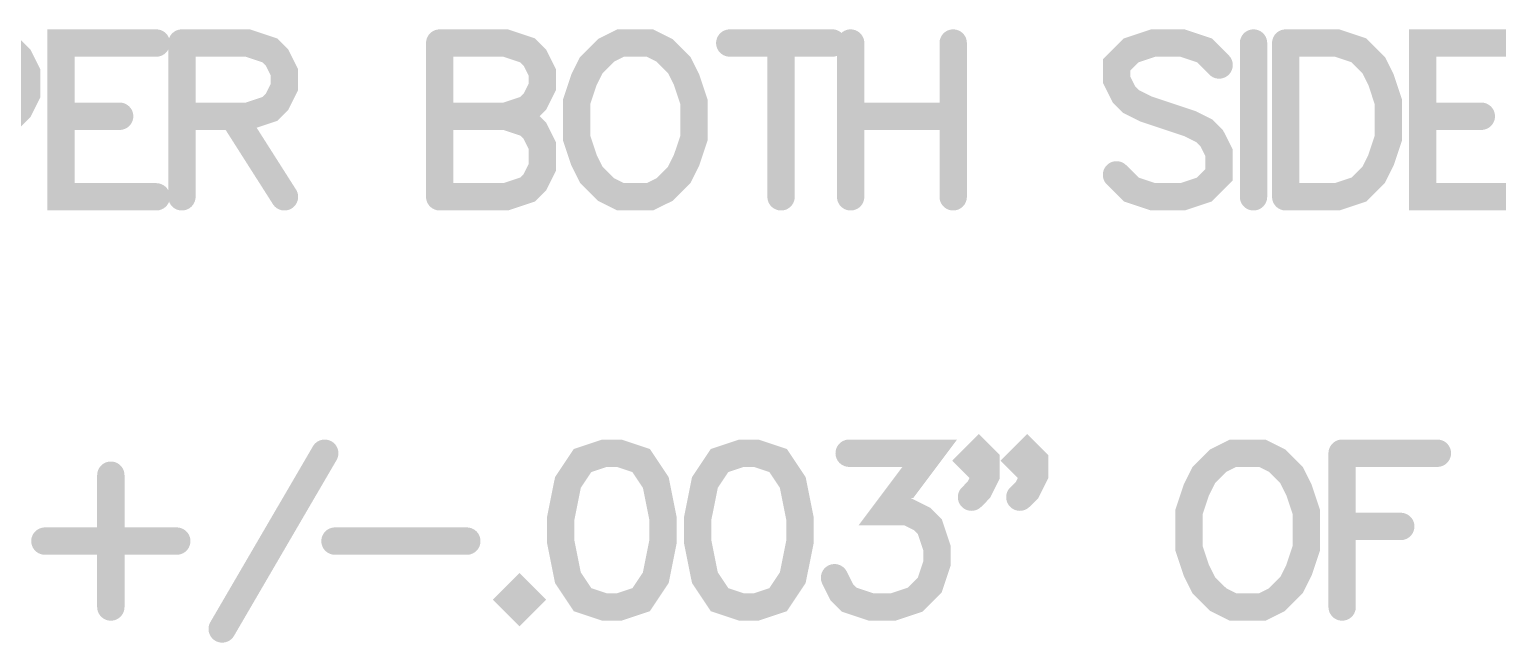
# Model space of a CAD drawing. Extents: x -9.8 to 23.3, y -7.1 to 14.3.
# Drawn here: x -4.089 to -3.552, y 4.088 to 4.313 of the extents above; entities that cross this region are included whole.
import ezdxf

# ---------------------------------------------------------------- set-up
doc = ezdxf.new("R2010")
doc.units = 0
doc.layers.add('2D_LINE_00', color=1, linetype='CONTINUOUS')

# ---------------------------------------------------------------- blocks, each defined once
blk = doc.blocks.new('SMOOTH_0$01')
at = {"const_width": 0.005}
blk.add_lwpolyline([(-0.0025, 0, 1), (0.0025, 0, 1)], format="xyb", close=True, dxfattribs=at)
blk = doc.blocks.new('DRAWING_728')
at = {"layer": '2D_LINE_00', "const_width": 0.01}
blk.add_lwpolyline([(0, 0), (0, -0.0482)], dxfattribs=at)
at = {"layer": '2D_LINE_00'}
for p in [(0, 0), (0, -0.0482)]:
    blk.add_blockref('SMOOTH_0$01', p, dxfattribs=at)
blk = doc.blocks.new('DRAWING_729')
at = {"layer": '2D_LINE_00', "const_width": 0.01}
blk.add_lwpolyline([(0, 0), (0.0482, 0)], dxfattribs=at)
at = {"layer": '2D_LINE_00'}
for p in [(0, 0), (0.0482, 0)]:
    blk.add_blockref('SMOOTH_0$01', p, dxfattribs=at)
blk = doc.blocks.new('DRAWING_730')
at = {"layer": '2D_LINE_00', "const_width": 0.01}
blk.add_lwpolyline([(0, 0), (0.03749, 0.06427)], dxfattribs=at)
at = {"layer": '2D_LINE_00'}
for p in [(0.03749, 0.06427), (0, 0)]:
    blk.add_blockref('SMOOTH_0$01', p, dxfattribs=at)
blk = doc.blocks.new('DRAWING_731')
at = {"layer": '2D_LINE_00', "const_width": 0.01}
blk.add_lwpolyline([(0, 0), (0.0482, 0)], dxfattribs=at)
at = {"layer": '2D_LINE_00'}
for p in [(0, 0), (0.0482, 0)]:
    blk.add_blockref('SMOOTH_0$01', p, dxfattribs=at)
blk = doc.blocks.new('DRAWING_732')
at = {"layer": '2D_LINE_00', "const_width": 0.01}
blk.add_lwpolyline([(0, 0), (-0.00267, -0.00268), (0, -0.00536), (0.00268, -0.00268), (0, 0)], dxfattribs=at)
at = {"layer": '2D_LINE_00'}
for p in [(-0.00267, -0.00268), (0, 0), (0, 0), (0.00268, -0.00268), (0, -0.00536)]:
    blk.add_blockref('SMOOTH_0$01', p, dxfattribs=at)
blk = doc.blocks.new('DRAWING_733')
at = {"layer": '2D_LINE_00', "const_width": 0.01}
blk.add_lwpolyline([(0, 0), (-0.00804, -0.00268), (-0.01339, -0.01071), (-0.01607, -0.0241), (-0.01607, -0.03214), (-0.01339, -0.04553), (-0.00804, -0.05356), (0, -0.05624), (0.00535, -0.05624), (0.01339, -0.05356), (0.01874, -0.04553), (0.02142, -0.03214), (0.02142, -0.0241), (0.01874, -0.01071), (0.01339, -0.00268), (0.00535, 0), (0, 0)], dxfattribs=at)
at = {"layer": '2D_LINE_00'}
for p in [(-0.00804, -0.00268), (0, 0), (0, 0), (0.00535, 0), (0.01339, -0.00268), (-0.01339, -0.01071), (0.01874, -0.01071), (-0.01607, -0.0241), (0.02142, -0.0241), (-0.01607, -0.03214), (0.02142, -0.03214), (-0.01339, -0.04553), (0.01874, -0.04553), (-0.00804, -0.05356), (0, -0.05624), (0.00535, -0.05624), (0.01339, -0.05356)]:
    blk.add_blockref('SMOOTH_0$01', p, dxfattribs=at)
blk = doc.blocks.new('DRAWING_734')
at = {"layer": '2D_LINE_00', "const_width": 0.01}
blk.add_lwpolyline([(0, 0), (-0.00804, -0.00268), (-0.01339, -0.01071), (-0.01607, -0.0241), (-0.01607, -0.03214), (-0.01339, -0.04553), (-0.00804, -0.05356), (0, -0.05624), (0.00535, -0.05624), (0.01339, -0.05356), (0.01874, -0.04553), (0.02142, -0.03214), (0.02142, -0.0241), (0.01874, -0.01071), (0.01339, -0.00268), (0.00535, 0), (0, 0)], dxfattribs=at)
at = {"layer": '2D_LINE_00'}
for p in [(-0.00804, -0.00268), (0, 0), (0, 0), (0.00535, 0), (0.01339, -0.00268), (-0.01339, -0.01071), (0.01874, -0.01071), (-0.01607, -0.0241), (0.02142, -0.0241), (-0.01607, -0.03214), (0.02142, -0.03214), (-0.01339, -0.04553), (0.01874, -0.04553), (-0.00804, -0.05356), (0, -0.05624), (0.00535, -0.05624), (0.01339, -0.05356)]:
    blk.add_blockref('SMOOTH_0$01', p, dxfattribs=at)
blk = doc.blocks.new('DRAWING_735')
at = {"layer": '2D_LINE_00', "const_width": 0.01}
blk.add_lwpolyline([(0, 0), (0.02946, 0), (0.01339, -0.02143), (0.02143, -0.02143), (0.02678, -0.0241), (0.02946, -0.02678), (0.03214, -0.03482), (0.03214, -0.04017), (0.02946, -0.04821), (0.02411, -0.05356), (0.01607, -0.05624), (0.00804, -0.05624), (0, -0.05356), (-0.00268, -0.05088), (-0.00535, -0.04553)], dxfattribs=at)
at = {"layer": '2D_LINE_00'}
for p in [(0, 0), (0.02946, 0), (0.01339, -0.02143), (0.02143, -0.02143), (0.02678, -0.0241), (0.02946, -0.02678), (0.03214, -0.03482), (0.03214, -0.04017), (-0.00535, -0.04553), (-0.00268, -0.05088), (0.02946, -0.04821), (0, -0.05356), (0.00804, -0.05624), (0.01607, -0.05624), (0.02411, -0.05356)]:
    blk.add_blockref('SMOOTH_0$01', p, dxfattribs=at)
blk = doc.blocks.new('DRAWING_736')
at = {"layer": '2D_LINE_00', "const_width": 0.01}
blk.add_lwpolyline([(0, 0), (-0.00267, 0.00268), (0, 0.00536), (0.00268, 0.00268), (0.00268, -0.00268), (0, -0.00803), (-0.00267, -0.01071)], dxfattribs=at)
at = {"layer": '2D_LINE_00'}
for p in [(-0.00267, 0.00268), (0, 0.00536), (0.00268, 0.00268), (0, 0), (0.00268, -0.00268), (0, -0.00803), (-0.00267, -0.01071)]:
    blk.add_blockref('SMOOTH_0$01', p, dxfattribs=at)
blk = doc.blocks.new('DRAWING_737')
at = {"layer": '2D_LINE_00', "const_width": 0.01}
blk.add_lwpolyline([(0, 0), (-0.00268, 0.00268), (0, 0.00536), (0.00268, 0.00268), (0.00268, -0.00268), (0, -0.00803), (-0.00268, -0.01071)], dxfattribs=at)
at = {"layer": '2D_LINE_00'}
for p in [(-0.00268, 0.00268), (0, 0.00536), (0.00268, 0.00268), (0, 0), (0.00268, -0.00268), (0, -0.00803), (-0.00268, -0.01071)]:
    blk.add_blockref('SMOOTH_0$01', p, dxfattribs=at)
blk = doc.blocks.new('DRAWING_738')
at = {"layer": '2D_LINE_00', "const_width": 0.01}
blk.add_lwpolyline([(0, 0), (-0.00536, -0.00268), (-0.01071, -0.00804), (-0.01339, -0.01339), (-0.01607, -0.02143), (-0.01607, -0.03482), (-0.01339, -0.04285), (-0.01071, -0.04821), (-0.00536, -0.05356), (0, -0.05624), (0.01071, -0.05624), (0.01607, -0.05356), (0.02142, -0.04821), (0.0241, -0.04285), (0.02678, -0.03482), (0.02678, -0.02143), (0.0241, -0.01339), (0.02142, -0.00804), (0.01607, -0.00268), (0.01071, 0), (0, 0)], dxfattribs=at)
at = {"layer": '2D_LINE_00'}
for p in [(-0.00536, -0.00268), (0, 0), (0, 0), (0.01071, 0), (0.01607, -0.00268), (-0.01071, -0.00804), (0.02142, -0.00804), (-0.01339, -0.01339), (0.0241, -0.01339), (-0.01607, -0.02143), (0.02678, -0.02143), (-0.01607, -0.03482), (0.02678, -0.03482), (-0.01339, -0.04285), (0.0241, -0.04285), (-0.01071, -0.04821), (0.02142, -0.04821), (-0.00536, -0.05356), (0, -0.05624), (0.01071, -0.05624), (0.01607, -0.05356)]:
    blk.add_blockref('SMOOTH_0$01', p, dxfattribs=at)
blk = doc.blocks.new('DRAWING_739')
at = {"layer": '2D_LINE_00', "const_width": 0.01}
blk.add_lwpolyline([(0, 0), (0, -0.05624)], dxfattribs=at)
at = {"layer": '2D_LINE_00'}
for p in [(0, 0), (0, -0.05624)]:
    blk.add_blockref('SMOOTH_0$01', p, dxfattribs=at)
blk = doc.blocks.new('DRAWING_740')
at = {"layer": '2D_LINE_00', "const_width": 0.01}
blk.add_lwpolyline([(0, 0), (0.03482, 0)], dxfattribs=at)
at = {"layer": '2D_LINE_00'}
for p in [(0, 0), (0.03482, 0)]:
    blk.add_blockref('SMOOTH_0$01', p, dxfattribs=at)
blk = doc.blocks.new('DRAWING_741')
at = {"layer": '2D_LINE_00', "const_width": 0.01}
blk.add_lwpolyline([(0, 0), (0.02143, 0)], dxfattribs=at)
at = {"layer": '2D_LINE_00'}
for p in [(0, 0), (0.02143, 0)]:
    blk.add_blockref('SMOOTH_0$01', p, dxfattribs=at)
blk = doc.blocks.new('DRAWING_829')
at = {"layer": '2D_LINE_00', "const_width": 0.01}
blk.add_lwpolyline([(0, 0), (0.0241, 0), (0.03214, 0.00268), (0.03482, 0.00536), (0.03749, 0.01071), (0.03749, 0.01875), (0.03482, 0.0241), (0.03214, 0.02678), (0.0241, 0.02946), (0, 0.02946), (0, -0.02678)], dxfattribs=at)
at = {"layer": '2D_LINE_00'}
for p in [(0, 0.02946), (0.0241, 0.02946), (0.03214, 0.02678), (0.03482, 0.0241), (0.03749, 0.01875), (0.03749, 0.01071), (0.03214, 0.00268), (0.03482, 0.00536), (0, 0), (0.0241, 0), (0, -0.02678)]:
    blk.add_blockref('SMOOTH_0$01', p, dxfattribs=at)
blk = doc.blocks.new('DRAWING_830')
at = {"layer": '2D_LINE_00', "const_width": 0.01}
blk.add_lwpolyline([(0, 0), (-0.03482, 0), (-0.03482, -0.05624), (0, -0.05624)], dxfattribs=at)
at = {"layer": '2D_LINE_00'}
for p in [(-0.03482, 0), (0, 0), (-0.03482, -0.05624), (0, -0.05624)]:
    blk.add_blockref('SMOOTH_0$01', p, dxfattribs=at)
blk = doc.blocks.new('DRAWING_831')
at = {"layer": '2D_LINE_00', "const_width": 0.01}
blk.add_lwpolyline([(0, 0), (0.02143, 0)], dxfattribs=at)
at = {"layer": '2D_LINE_00'}
for p in [(0, 0), (0.02143, 0)]:
    blk.add_blockref('SMOOTH_0$01', p, dxfattribs=at)
blk = doc.blocks.new('DRAWING_832')
at = {"layer": '2D_LINE_00', "const_width": 0.01}
blk.add_lwpolyline([(0, 0), (0, -0.05624)], dxfattribs=at)
at = {"layer": '2D_LINE_00'}
for p in [(0, 0), (0, -0.05624)]:
    blk.add_blockref('SMOOTH_0$01', p, dxfattribs=at)
blk = doc.blocks.new('DRAWING_833')
at = {"layer": '2D_LINE_00', "const_width": 0.01}
blk.add_lwpolyline([(0, 0), (0.0241, 0), (0.03213, -0.00268), (0.03481, -0.00536), (0.03749, -0.01071), (0.03749, -0.01607), (0.03481, -0.02143), (0.03213, -0.0241), (0.0241, -0.02678), (0, -0.02678)], dxfattribs=at)
at = {"layer": '2D_LINE_00'}
for p in [(0, 0), (0.0241, 0), (0.03213, -0.00268), (0.03481, -0.00536), (0.03749, -0.01071), (0.03749, -0.01607), (0.03213, -0.0241), (0.03481, -0.02143), (0, -0.02678), (0.0241, -0.02678)]:
    blk.add_blockref('SMOOTH_0$01', p, dxfattribs=at)
blk = doc.blocks.new('DRAWING_834')
at = {"layer": '2D_LINE_00', "const_width": 0.01}
blk.add_lwpolyline([(0, 0), (0.01875, -0.02946)], dxfattribs=at)
at = {"layer": '2D_LINE_00'}
for p in [(0, 0), (0.01875, -0.02946)]:
    blk.add_blockref('SMOOTH_0$01', p, dxfattribs=at)
blk = doc.blocks.new('DRAWING_835')
at = {"layer": '2D_LINE_00', "const_width": 0.01}
blk.add_lwpolyline([(0, 0), (0, -0.05624)], dxfattribs=at)
at = {"layer": '2D_LINE_00'}
for p in [(0, 0), (0, -0.05624)]:
    blk.add_blockref('SMOOTH_0$01', p, dxfattribs=at)
blk = doc.blocks.new('DRAWING_836')
at = {"layer": '2D_LINE_00', "const_width": 0.01}
blk.add_lwpolyline([(0, 0), (0.02411, 0), (0.03214, -0.00268), (0.03482, -0.00536), (0.03749, -0.01071), (0.03749, -0.01607), (0.03482, -0.02143), (0.03214, -0.0241), (0.02411, -0.02678)], dxfattribs=at)
at = {"layer": '2D_LINE_00'}
for p in [(0, 0), (0.02411, 0), (0.03214, -0.00268), (0.03482, -0.00536), (0.03749, -0.01071), (0.03749, -0.01607), (0.03214, -0.0241), (0.03482, -0.02143), (0.02411, -0.02678)]:
    blk.add_blockref('SMOOTH_0$01', p, dxfattribs=at)
blk = doc.blocks.new('DRAWING_837')
at = {"layer": '2D_LINE_00', "const_width": 0.01}
blk.add_lwpolyline([(0, 0), (0.02411, 0), (0.03214, -0.00268), (0.03482, -0.00536), (0.03749, -0.01071), (0.03749, -0.01875), (0.03482, -0.0241), (0.03214, -0.02678), (0.02411, -0.02946), (0, -0.02946)], dxfattribs=at)
at = {"layer": '2D_LINE_00'}
for p in [(0, 0), (0.02411, 0), (0.03214, -0.00268), (0.03482, -0.00536), (0.03749, -0.01071), (0.03749, -0.01875), (0.03482, -0.0241), (0, -0.02946), (0.02411, -0.02946), (0.03214, -0.02678)]:
    blk.add_blockref('SMOOTH_0$01', p, dxfattribs=at)
blk = doc.blocks.new('DRAWING_838')
at = {"layer": '2D_LINE_00', "const_width": 0.01}
blk.add_lwpolyline([(0, 0), (-0.00536, -0.00268), (-0.01071, -0.00804), (-0.01339, -0.01339), (-0.01607, -0.02143), (-0.01607, -0.03482), (-0.01339, -0.04285), (-0.01071, -0.04821), (-0.00536, -0.05356), (0, -0.05624), (0.01071, -0.05624), (0.01607, -0.05356), (0.02142, -0.04821), (0.0241, -0.04285), (0.02678, -0.03482), (0.02678, -0.02143), (0.0241, -0.01339), (0.02142, -0.00804), (0.01607, -0.00268), (0.01071, 0), (0, 0)], dxfattribs=at)
at = {"layer": '2D_LINE_00'}
for p in [(-0.00536, -0.00268), (0, 0), (0, 0), (0.01071, 0), (0.01607, -0.00268), (-0.01071, -0.00804), (0.02142, -0.00804), (-0.01339, -0.01339), (0.0241, -0.01339), (-0.01607, -0.02143), (0.02678, -0.02143), (-0.01607, -0.03482), (0.02678, -0.03482), (-0.01339, -0.04285), (0.0241, -0.04285), (-0.01071, -0.04821), (0.02142, -0.04821), (-0.00536, -0.05356), (0, -0.05624), (0.01071, -0.05624), (0.01607, -0.05356)]:
    blk.add_blockref('SMOOTH_0$01', p, dxfattribs=at)
blk = doc.blocks.new('DRAWING_839')
at = {"layer": '2D_LINE_00', "const_width": 0.01}
blk.add_lwpolyline([(0, 0), (0, -0.05624)], dxfattribs=at)
at = {"layer": '2D_LINE_00'}
for p in [(0, 0), (0, -0.05624)]:
    blk.add_blockref('SMOOTH_0$01', p, dxfattribs=at)
blk = doc.blocks.new('DRAWING_840')
at = {"layer": '2D_LINE_00', "const_width": 0.01}
blk.add_lwpolyline([(0, 0), (0.03749, 0)], dxfattribs=at)
at = {"layer": '2D_LINE_00'}
for p in [(0, 0), (0.03749, 0)]:
    blk.add_blockref('SMOOTH_0$01', p, dxfattribs=at)
blk = doc.blocks.new('DRAWING_841')
at = {"layer": '2D_LINE_00', "const_width": 0.01}
blk.add_lwpolyline([(0, 0), (0, -0.05624)], dxfattribs=at)
at = {"layer": '2D_LINE_00'}
for p in [(0, 0), (0, -0.05624)]:
    blk.add_blockref('SMOOTH_0$01', p, dxfattribs=at)
blk = doc.blocks.new('DRAWING_842')
at = {"layer": '2D_LINE_00', "const_width": 0.01}
blk.add_lwpolyline([(0, 0), (0, -0.05624)], dxfattribs=at)
at = {"layer": '2D_LINE_00'}
for p in [(0, 0), (0, -0.05624)]:
    blk.add_blockref('SMOOTH_0$01', p, dxfattribs=at)
blk = doc.blocks.new('DRAWING_843')
at = {"layer": '2D_LINE_00', "const_width": 0.01}
blk.add_lwpolyline([(0, 0), (0.03749, 0)], dxfattribs=at)
at = {"layer": '2D_LINE_00'}
for p in [(0, 0), (0.03749, 0)]:
    blk.add_blockref('SMOOTH_0$01', p, dxfattribs=at)
blk = doc.blocks.new('DRAWING_844')
at = {"layer": '2D_LINE_00', "const_width": 0.01}
blk.add_lwpolyline([(0, 0), (-0.00535, 0.00536), (-0.01339, 0.00804), (-0.0241, 0.00804), (-0.03213, 0.00536), (-0.03749, 0), (-0.03749, -0.00535), (-0.03481, -0.01071), (-0.03213, -0.01339), (-0.02678, -0.01606), (-0.01071, -0.02142), (-0.00535, -0.0241), (-0.00268, -0.02678), (0, -0.03213), (0, -0.04017), (-0.00535, -0.04552), (-0.01339, -0.0482), (-0.0241, -0.0482), (-0.03213, -0.04552), (-0.03749, -0.04017)], dxfattribs=at)
at = {"layer": '2D_LINE_00'}
for p in [(-0.0241, 0.00804), (-0.01339, 0.00804), (-0.03213, 0.00536), (-0.00535, 0.00536), (-0.03749, 0), (0, 0), (-0.03749, -0.00535), (-0.03481, -0.01071), (-0.03213, -0.01339), (-0.02678, -0.01606), (-0.01071, -0.02142), (-0.00535, -0.0241), (-0.00268, -0.02678), (0, -0.03213), (-0.03749, -0.04017), (0, -0.04017), (-0.03213, -0.04552), (-0.00535, -0.04552), (-0.0241, -0.0482), (-0.01339, -0.0482)]:
    blk.add_blockref('SMOOTH_0$01', p, dxfattribs=at)
blk = doc.blocks.new('DRAWING_845')
at = {"layer": '2D_LINE_00', "const_width": 0.01}
blk.add_lwpolyline([(0, 0), (0, -0.05624)], dxfattribs=at)
at = {"layer": '2D_LINE_00'}
for p in [(0, 0), (0, -0.05624)]:
    blk.add_blockref('SMOOTH_0$01', p, dxfattribs=at)
blk = doc.blocks.new('DRAWING_846')
at = {"layer": '2D_LINE_00', "const_width": 0.01}
blk.add_lwpolyline([(0, 0), (0, -0.05624)], dxfattribs=at)
at = {"layer": '2D_LINE_00'}
for p in [(0, 0), (0, -0.05624)]:
    blk.add_blockref('SMOOTH_0$01', p, dxfattribs=at)
blk = doc.blocks.new('DRAWING_847')
at = {"layer": '2D_LINE_00', "const_width": 0.01}
blk.add_lwpolyline([(0, 0), (0.01875, 0), (0.02678, -0.00268), (0.03214, -0.00804), (0.03482, -0.01339), (0.03749, -0.02143), (0.03749, -0.03482), (0.03482, -0.04285), (0.03214, -0.04821), (0.02678, -0.05356), (0.01875, -0.05624), (0, -0.05624)], dxfattribs=at)
at = {"layer": '2D_LINE_00'}
for p in [(0, 0), (0.01875, 0), (0.02678, -0.00268), (0.03214, -0.00804), (0.03482, -0.01339), (0.03749, -0.02143), (0.03749, -0.03482), (0.03482, -0.04285), (0.03214, -0.04821), (0, -0.05624), (0.01875, -0.05624), (0.02678, -0.05356)]:
    blk.add_blockref('SMOOTH_0$01', p, dxfattribs=at)
blk = doc.blocks.new('DRAWING_848')
at = {"layer": '2D_LINE_00', "const_width": 0.01}
blk.add_lwpolyline([(0, 0), (-0.03481, 0), (-0.03481, -0.05624), (0, -0.05624)], dxfattribs=at)
at = {"layer": '2D_LINE_00'}
for p in [(-0.03481, 0), (0, 0), (-0.03481, -0.05624), (0, -0.05624)]:
    blk.add_blockref('SMOOTH_0$01', p, dxfattribs=at)
blk = doc.blocks.new('DRAWING_849')
at = {"layer": '2D_LINE_00', "const_width": 0.01}
blk.add_lwpolyline([(0, 0), (0.02143, 0)], dxfattribs=at)
at = {"layer": '2D_LINE_00'}
for p in [(0, 0), (0.02143, 0)]:
    blk.add_blockref('SMOOTH_0$01', p, dxfattribs=at)

msp = doc.modelspace()

# ---------------------------------------------------------------- block references
for name, p in [('DRAWING_829', (-4.12741, 4.27808)), ('DRAWING_830', (-4.04251, 4.30754)), ('DRAWING_832', (-4.03314, 4.30754)), ('DRAWING_833', (-4.03314, 4.30754)), ('DRAWING_835', (-3.93888, 4.30754)), ('DRAWING_836', (-3.93888, 4.30754)), ('DRAWING_838', (-3.87273, 4.30754)), ('DRAWING_840', (-3.83283, 4.30754)), ('DRAWING_839', (-3.81408, 4.30754)), ('DRAWING_841', (-3.78864, 4.30754)), ('DRAWING_842', (-3.75115, 4.30754)), ('DRAWING_844', (-3.65394, 4.2995)), ('DRAWING_845', (-3.64135, 4.30754)), ('DRAWING_846', (-3.62957, 4.30754)), ('DRAWING_847', (-3.62957, 4.30754)), ('DRAWING_848', (-3.54468, 4.30754)), ('DRAWING_831', (-4.07733, 4.28076)), ('DRAWING_834', (-4.0144, 4.28076)), ('DRAWING_837', (-3.93888, 4.28076)), ('DRAWING_843', (-3.78864, 4.28076)), ('DRAWING_849', (-3.57949, 4.28076)), ('DRAWING_730', (-4.01841, 4.09327)), ('DRAWING_733', (-3.87862, 4.15754)), ('DRAWING_734', (-3.82854, 4.15754)), ('DRAWING_735', (-3.78918, 4.15754)), ('DRAWING_736', (-3.74178, 4.15218)), ('DRAWING_737', (-3.7241, 4.15218)), ('DRAWING_738', (-3.64885, 4.15754)), ('DRAWING_739', (-3.60895, 4.15754)), ('DRAWING_740', (-3.60895, 4.15754)), ('DRAWING_728', (-4.05912, 4.1495)), ('DRAWING_741', (-3.60895, 4.13076)), ('DRAWING_729', (-4.08322, 4.1254)), ('DRAWING_731', (-3.97717, 4.1254)), ('DRAWING_732', (-3.90969, 4.10666))]:
    msp.add_blockref(name, p)

doc.saveas('drawing.dxf')
